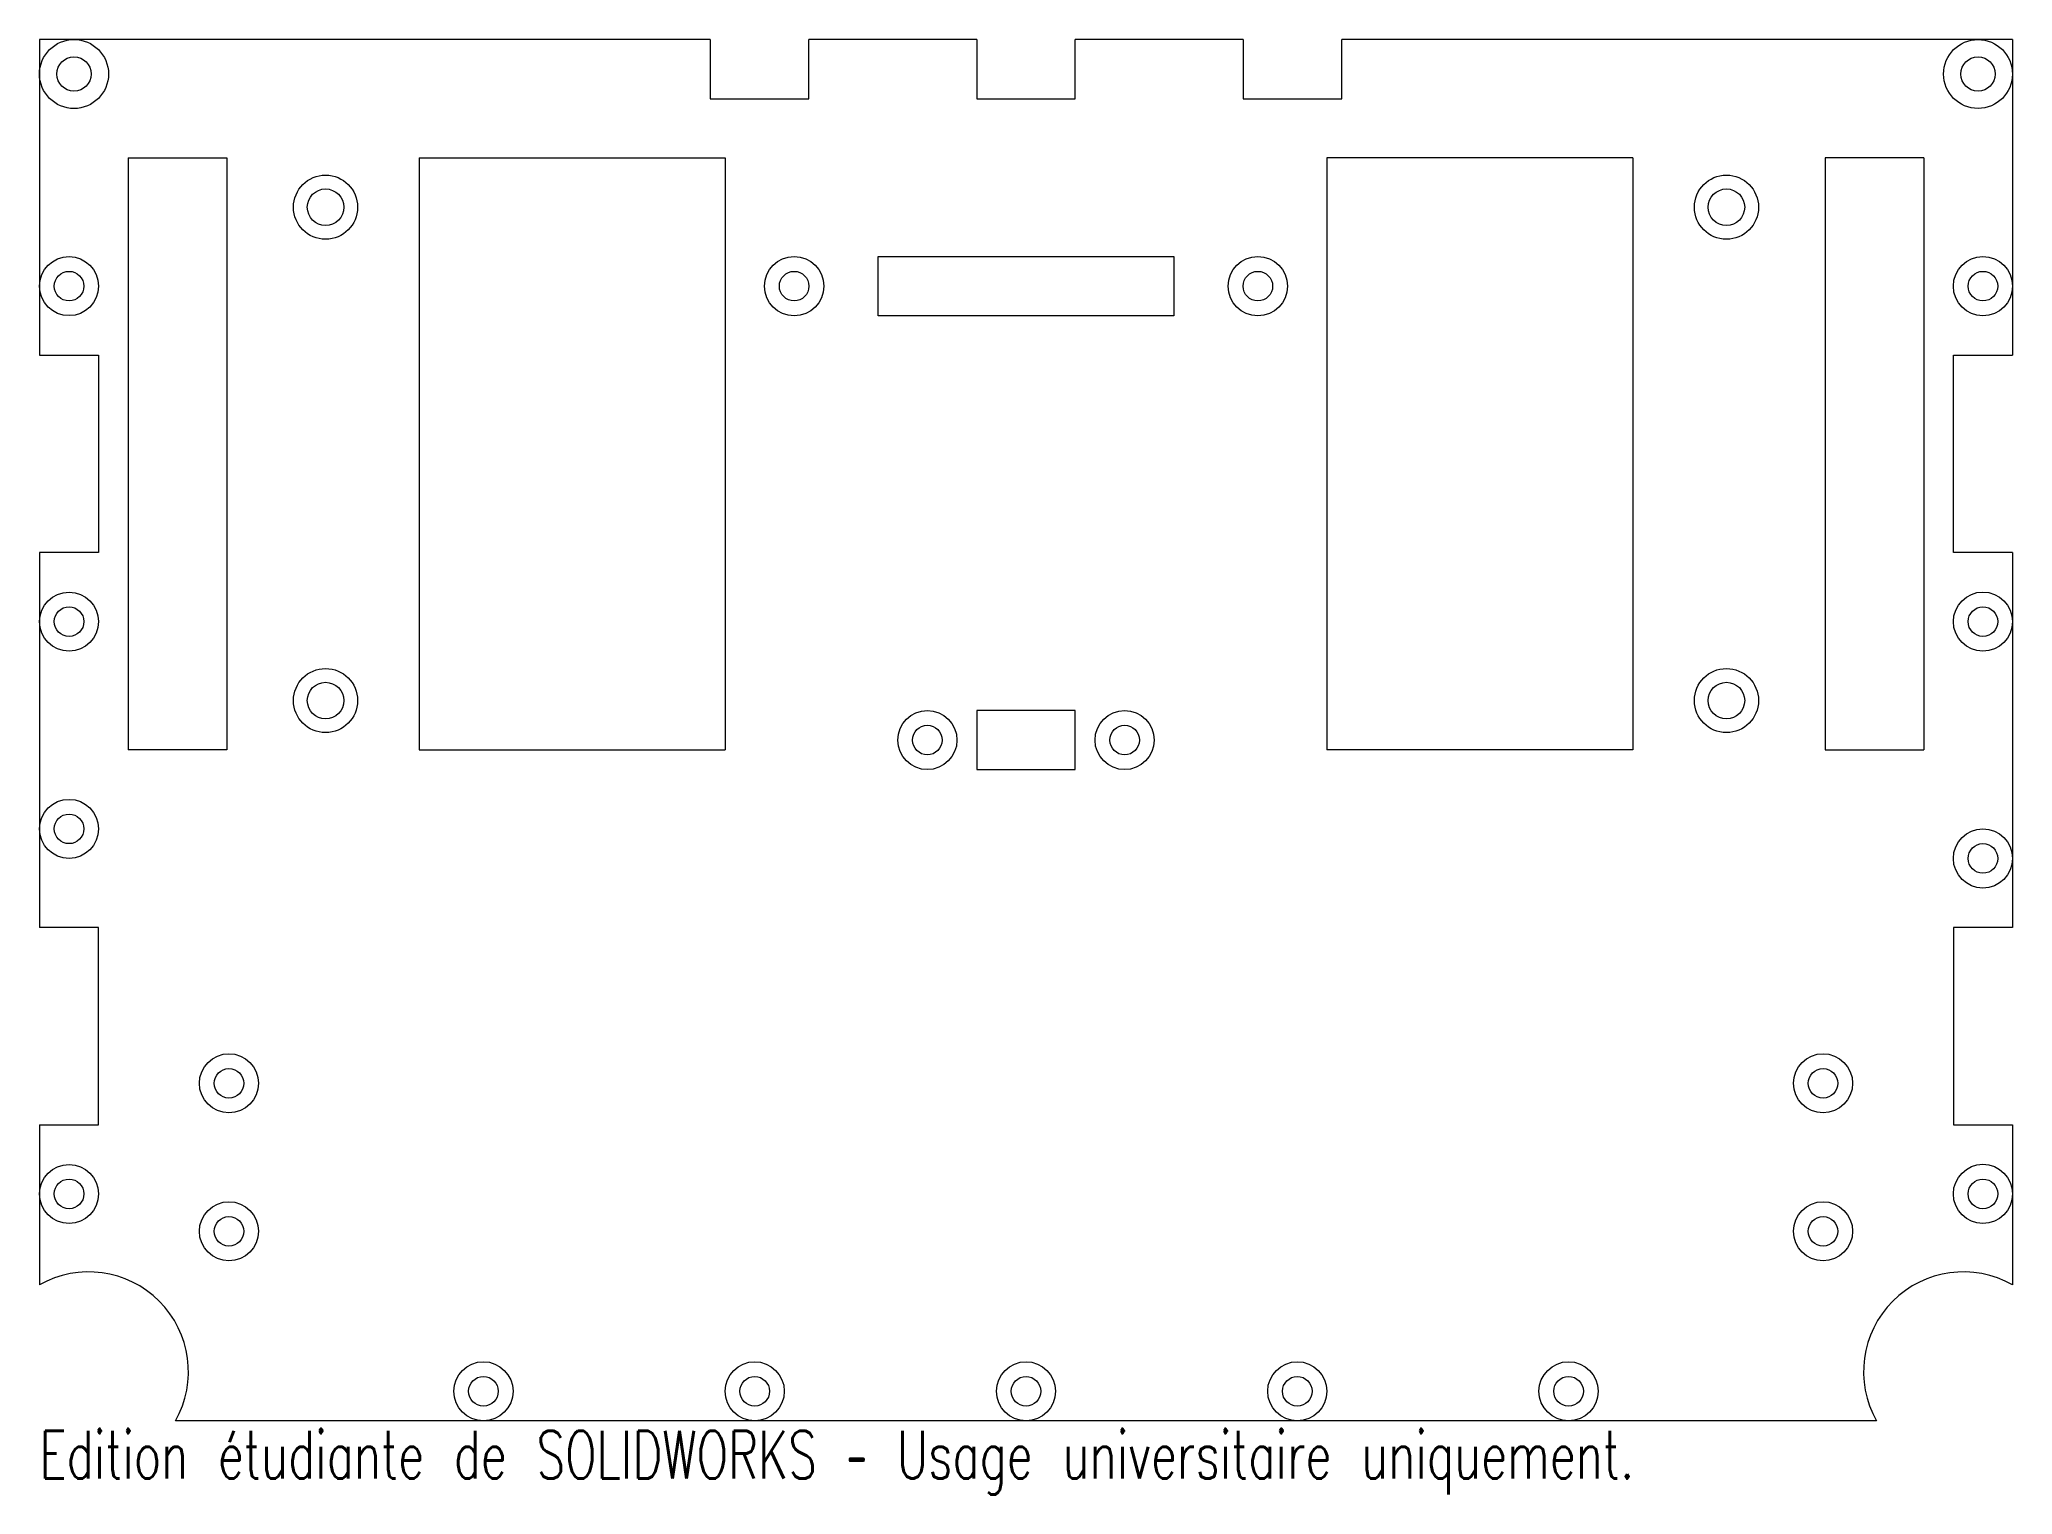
# Model space of a CAD drawing. Header units: millimetres. Extents: x -200 to 0, y -147 to 0.
import ezdxf

# ---------------------------------------------------------------- set-up
doc = ezdxf.new("R2010")
doc.units = ezdxf.units.MM
doc.styles.add('SLDTEXTSTYLE0', font='TXT', dxfattribs={"width": 0.7, "bigfont": 'bigfont'})

msp = doc.modelspace()

# ---------------------------------------------------------------- linework, layer by layer
at = {"color": 7, "linetype": 'Continuous', "lineweight": 15}
for p, q in [((-132, 0), (-200, 0)), ((-200, 0), (-200, -32)), ((-132, 0), (-132, -6)), ((-105, 0), (-122, 0)), ((-122, -6), (-122, 0)), ((-105, 0), (-105, -6)), ((-95, -6), (-95, 0)), ((-78, 0), (-95, 0)), ((-78, 0), (-78, -6)), ((0, 0), (-68, 0)), ((-68, -6), (-68, 0)), ((0, 0), (0, -32)), ((-132, -6), (-122, -6)), ((-105, -6), (-95, -6)), ((-78, -6), (-68, -6)), ((-191, -12), (-181, -12)), ((-191, -12), (-191, -72)), ((-181, -12), (-181, -72)), ((-161.5, -12), (-130.5, -12)), ((-161.5, -12), (-161.5, -72)), ((-130.5, -12), (-130.5, -72)), ((-38.5, -12), (-69.5, -12)), ((-69.5, -12), (-69.5, -72)), ((-38.5, -12), (-38.5, -72)), ((-9, -12), (-19, -12)), ((-19, -12), (-19, -72)), ((-9, -12), (-9, -72)), ((-115, -22), (-85, -22)), ((-115, -28), (-115, -22)), ((-85, -22), (-85, -28)), ((-85, -28), (-115, -28)), ((-200, -32), (-194, -32)), ((-194, -32), (-194, -52)), ((-6, -32), (0, -32)), ((-6, -52), (-6, -32)), ((-200, -52), (-200, -90)), ((-194, -52), (-200, -52)), ((0, -52), (-6, -52)), ((0, -52), (0, -90)), ((-95, -68), (-105, -68)), ((-105, -68), (-105, -74)), ((-95, -74), (-95, -68)), ((-181, -72), (-191, -72)), ((-161.5, -72), (-130.5, -72)), ((-38.5, -72), (-69.5, -72)), ((-19, -72), (-9, -72)), ((-105, -74), (-95, -74)), ((-194, -90), (-200, -90)), ((-194, -110), (-194, -90)), ((0, -90), (-6, -90)), ((-6, -90), (-6, -110)), ((-200, -110), (-194, -110)), ((-200, -110), (-200, -126.22)), ((-6, -110), (0, -110)), ((0, -110), (0, -126.22)), ((-13.78, -140), (-186.22, -140))]:
    msp.add_line(p, q, dxfattribs=at)
for centre, radius in [((-196.5, -3.5), 3.5), ((-196.5, -3.5), 1.75), ((-3.5, -3.5), 3.49), ((-3.5, -3.5), 1.75), ((-171, -17), 3.25), ((-29, -17), 3.25), ((-171, -17), 1.85), ((-29, -17), 1.85), ((-123.5, -25), 3), ((-76.5, -25), 3), ((-197, -25), 2.99), ((-197, -25), 1.5), ((-123.5, -25), 1.5), ((-76.5, -25), 1.5), ((-3, -25), 3), ((-3, -25), 1.5), ((-197, -59), 2.99), ((-197, -59), 1.5), ((-3, -59), 3), ((-3, -59), 1.5), ((-171, -67), 3.25), ((-29, -67), 3.25), ((-171, -67), 1.85), ((-29, -67), 1.85), ((-110, -71), 3), ((-90, -71), 3), ((-110, -71), 1.5), ((-90, -71), 1.5), ((-197, -80), 2.99), ((-197, -80), 1.5), ((-3, -83), 3), ((-3, -83), 1.5), ((-180.79, -105.79), 3), ((-19.21, -105.79), 3), ((-180.79, -105.79), 1.5), ((-19.21, -105.79), 1.5), ((-197, -117), 2.99), ((-197, -117), 1.5), ((-3, -117), 3), ((-3, -117), 1.5), ((-180.79, -120.79), 3), ((-19.21, -120.79), 3), ((-180.79, -120.79), 1.5), ((-19.21, -120.79), 1.5), ((-155, -137), 3), ((-155, -137), 1.5), ((-127.5, -137), 3), ((-127.5, -137), 1.5), ((-100, -137), 3), ((-100, -137), 1.5), ((-72.5, -137), 3), ((-72.5, -137), 1.5), ((-45, -137), 3), ((-45, -137), 1.5)]:
    msp.add_circle(centre, radius, dxfattribs=at)
for centre, start, end in [((-195, -135), 330.327, 119.673), ((-5, -135), 60.327, 209.673)]:
    msp.add_arc(centre, 10.1, start, end, dxfattribs=at)

# ---------------------------------------------------------------- texts
at = {"color": 7, "linetype": 'Continuous', "insert": (-200, -141.02), "char_height": 4.8336, "attachment_point": 1, "style": 'SLDTEXTSTYLE0'}
msp.add_mtext('Edition étudiante de SOLIDWORKS – Usage universitaire uniquement.', dxfattribs=at)

doc.saveas('drawing.dxf')
